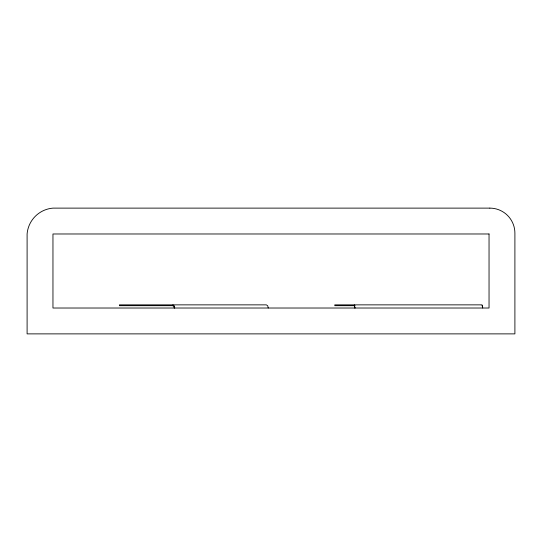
<?xml version="1.0" encoding="UTF-8"?>
<svg xmlns="http://www.w3.org/2000/svg" width="542" height="542" viewBox="0 0 542 542"><rect width="100%" height="100%" fill="white"/><g stroke="black" fill="none" stroke-linecap="round" stroke-linejoin="round"><path stroke-width="0.81" d="M173.325 305.688L119.403 305.688L119.403 304.861L266.352 304.861L267.707 305.783L268.263 308.019M355.078 305.688L334.773 305.688L334.773 304.861L482.075 304.861L482.773 308.019M172.844 304.861L174.192 305.783L174.748 308.019M172.81 305.688L173.833 306.379L174.246 308.019M482.062 305.688L482.441 306.379M354.332 304.861L355.03 308.019M354.319 305.688L354.847 308.019M489.839 208.121L52.947 208.121A28.259 28.259 0 0 0 27.1 233.968L27.1 333.879L514.9 333.879L514.9 233.182A25.061 25.061 0 0 0 489.839 208.121M489.04 233.981L52.96 233.981L52.96 308.019L489.04 308.019L489.04 233.981"/></g></svg>
